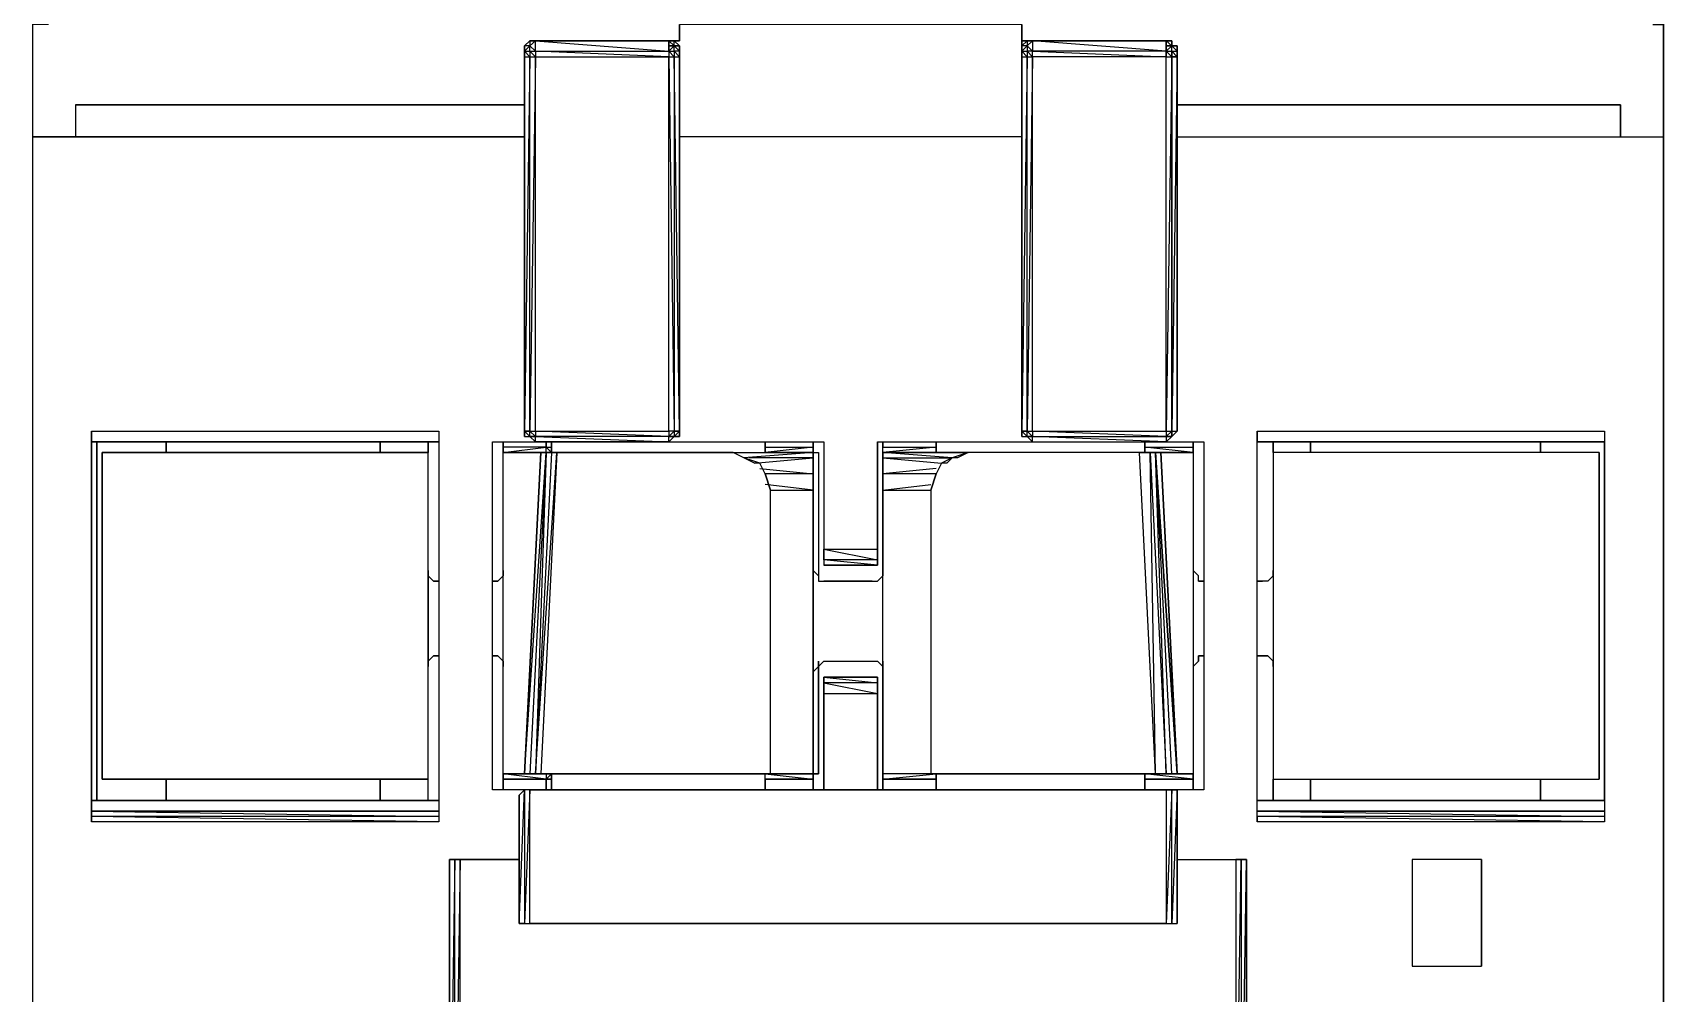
# Model space of a CAD drawing. Extents: x 0 to 45, y 0 to 74.8.
# Drawn here: x 0 to 44.97, y 27.44 to 53.93 of the extents above; entities that cross this region are included whole.
import ezdxf

# ---------------------------------------------------------------- set-up
doc = ezdxf.new("R2010")
doc.units = 0

# ---------------------------------------------------------------- blocks, each defined once
blk = doc.blocks.new('con-1')
at = {"flags": 128}
for points in [[(-22747.72, 27736.869), (-22747.72, 27737.017), (-22747.72, 27736.869), (-22747.72, 27736.722), (-22747.72, 27731.849), (-22747.72, 27731.702), (-22747.72, 27731.555), (-22747.72, 27731.26), (-22747.72, 27730.818), (-22747.72, 27727.428), (-22747.72, 27716.946), (-22747.72, 27713.85), (-22747.72, 27687.138)], [(-22716.161, 27713.85), (-22702.748, 27713.85), (-22702.748, 27716.946), (-22703.043, 27716.946), (-22702.748, 27716.946), (-22702.748, 27727.428), (-22703.338, 27727.428), (-22703.338, 27730.818), (-22703.043, 27727.428), (-22703.043, 27730.818), (-22702.748, 27730.818), (-22702.748, 27730.965), (-22703.043, 27730.818), (-22702.896, 27727.428), (-22702.748, 27730.818), (-22702.748, 27727.428), (-22702.748, 27716.946), (-22702.748, 27713.85), (-22702.748, 27687.138)], [(-22747.278, 27716.946), (-22747.72, 27716.946), (-22747.72, 27713.85)], [(-22720.444, 27716.503), (-22720.444, 27716.946), (-22729.877, 27716.946)], [(-22720.444, 27716.946), (-22720.444, 27716.503)], [(-22734.004, 27716.503), (-22734.151, 27716.356), (-22734.151, 27716.209), (-22734.151, 27716.061), (-22734.151, 27705.735), (-22734.151, 27705.588), (-22734.004, 27705.588), (-22733.856, 27705.44), (-22734.004, 27705.588), (-22733.856, 27705.588)], [(-22734.151, 27716.209), (-22734.151, 27716.061), (-22734.151, 27716.356), (-22734.004, 27716.503)], [(-22734.151, 27716.209), (-22734.151, 27716.356), (-22734.004, 27716.503)], [(-22734.004, 27716.209), (-22734.004, 27716.356), (-22734.151, 27716.356), (-22734.004, 27716.503), (-22734.004, 27716.356), (-22734.151, 27716.209)], [(-22734.004, 27705.735), (-22733.856, 27705.735), (-22733.856, 27716.061), (-22734.004, 27716.209), (-22733.856, 27716.209), (-22733.856, 27716.503), (-22734.004, 27716.356), (-22733.856, 27716.209), (-22733.856, 27716.061), (-22730.172, 27716.061), (-22733.856, 27716.209), (-22730.172, 27716.209), (-22730.172, 27716.503), (-22733.856, 27716.503), (-22730.172, 27716.209), (-22730.172, 27716.061), (-22730.024, 27716.061), (-22730.024, 27705.735)], [(-22733.856, 27716.503), (-22730.172, 27716.503), (-22730.024, 27716.503), (-22729.877, 27716.356), (-22729.877, 27716.209), (-22729.877, 27716.061)], [(-22729.877, 27716.503), (-22730.172, 27716.503), (-22733.856, 27716.503)], [(-22720.444, 27713.85), (-22729.877, 27713.85), (-22729.877, 27705.735), (-22729.877, 27716.061), (-22729.877, 27716.209), (-22729.877, 27716.356), (-22730.024, 27716.503), (-22730.172, 27716.503), (-22729.877, 27716.503)], [(-22720.444, 27716.209), (-22720.444, 27716.356), (-22720.444, 27716.503)], [(-22720.296, 27716.503), (-22720.149, 27716.503), (-22720.444, 27716.503)], [(-22716.456, 27716.503), (-22720.149, 27716.503)], [(-22716.161, 27716.209), (-22716.161, 27716.356), (-22716.161, 27716.209), (-22716.161, 27716.061), (-22716.161, 27716.209), (-22716.308, 27716.356), (-22716.308, 27716.503), (-22716.308, 27716.356), (-22716.456, 27716.503), (-22720.149, 27716.503)], [(-22716.308, 27716.209), (-22716.161, 27716.209), (-22716.161, 27716.356), (-22716.308, 27716.356), (-22716.308, 27716.503), (-22716.456, 27716.503)], [(-22734.151, 27716.061), (-22734.151, 27716.209)], [(-22729.877, 27716.061), (-22730.024, 27716.209), (-22730.024, 27716.356), (-22729.877, 27716.356), (-22730.024, 27716.356), (-22730.172, 27716.209), (-22730.024, 27716.209), (-22730.024, 27716.061), (-22730.172, 27716.209), (-22730.172, 27716.061)], [(-22720.444, 27716.356), (-22720.444, 27716.209), (-22720.444, 27716.061), (-22720.444, 27705.735)], [(-22720.444, 27716.209), (-22720.296, 27716.356), (-22720.296, 27716.209)], [(-22720.444, 27716.209), (-22720.444, 27716.061)], [(-22720.149, 27705.44), (-22720.296, 27705.588), (-22720.149, 27705.588), (-22716.456, 27705.588), (-22716.456, 27705.44), (-22716.308, 27705.588), (-22716.161, 27705.735), (-22716.161, 27716.061), (-22716.161, 27716.209)], [(-22720.296, 27705.735), (-22720.149, 27705.735), (-22720.149, 27716.061)], [(-22716.308, 27716.209), (-22716.308, 27716.356), (-22716.456, 27716.209), (-22716.308, 27716.209), (-22716.308, 27716.061), (-22716.456, 27716.209), (-22716.456, 27716.061), (-22720.149, 27716.061)], [(-22716.456, 27705.735), (-22716.456, 27716.061), (-22716.308, 27716.061)], [(-22716.308, 27716.061), (-22716.161, 27716.061), (-22716.308, 27705.735), (-22716.161, 27705.735), (-22716.308, 27705.588)], [(-22746.541, 27714.735), (-22746.541, 27713.85)], [(-22746.541, 27714.735), (-22734.151, 27714.735), (-22746.541, 27714.735), (-22746.541, 27713.85)], [(-22703.927, 27713.85), (-22703.927, 27714.735)], [(-22747.72, 27713.85), (-22747.72, 27687.138)], [(-22702.748, 27669.729), (-22702.748, 27670.171), (-22702.748, 27673.561), (-22702.748, 27684.043), (-22702.748, 27687.138), (-22702.748, 27713.85)], [(-22716.161, 27707.946), (-22716.161, 27705.735)], [(-22746.098, 27705.44), (-22746.098, 27705.735), (-22736.518, 27705.735), (-22736.518, 27694.958), (-22746.098, 27695.106), (-22746.098, 27694.958)], [(-22736.518, 27695.253), (-22746.098, 27695.253), (-22746.098, 27695.548), (-22746.098, 27705.44), (-22746.098, 27705.735), (-22746.098, 27694.958), (-22746.098, 27695.106), (-22746.098, 27695.253), (-22746.098, 27695.548), (-22736.518, 27695.548), (-22746.098, 27695.548)], [(-22734.151, 27705.588), (-22734.004, 27705.588), (-22734.004, 27705.735), (-22734.151, 27705.735)], [(-22730.172, 27705.44), (-22725.897, 27705.44), (-22725.897, 27702.484), (-22724.423, 27702.484), (-22724.423, 27705.44), (-22720.149, 27705.44), (-22716.456, 27705.44), (-22720.149, 27705.588), (-22716.456, 27705.588), (-22720.149, 27705.735), (-22716.456, 27705.735), (-22716.456, 27705.588), (-22716.308, 27705.588), (-22716.308, 27705.735), (-22716.456, 27705.588), (-22716.308, 27705.588)], [(-22720.444, 27705.588), (-22720.296, 27705.588), (-22720.296, 27705.735), (-22720.444, 27705.735)], [(-22720.444, 27705.735), (-22720.444, 27705.588), (-22720.296, 27705.588), (-22720.149, 27705.44), (-22720.149, 27705.588), (-22720.296, 27705.588)], [(-22713.95, 27705.735), (-22713.95, 27705.44)], [(-22736.813, 27696.138), (-22745.804, 27696.138), (-22736.813, 27696.138), (-22736.813, 27705.146)], [(-22736.813, 27695.548), (-22736.813, 27696.138), (-22736.813, 27705.146), (-22736.813, 27705.44), (-22736.813, 27705.146)], [(-22716.456, 27705.44), (-22715.424, 27705.44), (-22715.424, 27695.843), (-22716.456, 27695.843), (-22716.308, 27695.843), (-22716.161, 27695.843), (-22716.161, 27695.695), (-22716.161, 27695.548), (-22716.161, 27693.927), (-22714.54, 27693.927), (-22714.54, 27684.338), (-22735.929, 27684.338), (-22714.54, 27684.19)], [(-22724.423, 27705.44), (-22720.149, 27705.44), (-22716.456, 27705.44), (-22715.424, 27705.44), (-22715.424, 27695.843), (-22716.456, 27695.843), (-22734.004, 27695.843), (-22735.035, 27695.843), (-22735.035, 27705.44), (-22733.856, 27705.44)], [(-22734.004, 27695.843), (-22735.035, 27695.843), (-22735.035, 27705.44)], [(-22735.035, 27705.44), (-22733.856, 27705.44), (-22730.172, 27705.44), (-22725.897, 27705.44)], [(-22733.562, 27696.138), (-22734.741, 27696.138), (-22734.741, 27695.843), (-22734.741, 27696.138), (-22734.741, 27696.285), (-22734.741, 27705.146), (-22734.741, 27705.293), (-22734.741, 27705.44), (-22734.741, 27705.293), (-22734.741, 27705.146), (-22733.562, 27705.293), (-22734.741, 27705.293)], [(-22734.741, 27705.146), (-22733.562, 27705.146), (-22734.741, 27705.146), (-22733.709, 27705.146), (-22733.562, 27705.146), (-22733.414, 27705.146), (-22733.267, 27705.146), (-22728.403, 27705.146), (-22726.192, 27705.146), (-22726.192, 27705.293)], [(-22734.151, 27696.285), (-22733.709, 27705.146), (-22733.562, 27705.146)], [(-22733.414, 27705.146), (-22733.856, 27696.285), (-22733.267, 27705.146), (-22733.709, 27696.285), (-22727.371, 27696.285), (-22727.371, 27704.105), (-22727.519, 27704.556), (-22727.666, 27704.851), (-22728.108, 27704.998), (-22728.403, 27705.146), (-22733.267, 27705.146), (-22733.414, 27705.146), (-22733.562, 27705.146), (-22733.856, 27696.285), (-22734.004, 27696.285), (-22734.151, 27696.285), (-22733.562, 27705.146), (-22734.004, 27696.285)], [(-22733.856, 27705.588), (-22734.004, 27705.588)], [(-22730.172, 27705.588), (-22733.856, 27705.588)], [(-22730.172, 27705.44), (-22730.172, 27705.588), (-22733.856, 27705.588)], [(-22733.414, 27705.146), (-22733.562, 27705.146), (-22733.562, 27705.293)], [(-22733.414, 27705.146), (-22733.414, 27705.293)], [(-22728.108, 27704.998), (-22728.403, 27705.146)], [(-22727.519, 27705.293), (-22727.519, 27705.44), (-22727.519, 27705.293), (-22727.519, 27705.146), (-22727.519, 27705.293), (-22726.192, 27705.293), (-22726.192, 27705.146), (-22727.519, 27705.146), (-22726.192, 27705.146), (-22727.519, 27705.146), (-22726.192, 27705.146), (-22726.192, 27704.998), (-22726.192, 27704.556), (-22726.192, 27704.105), (-22726.192, 27699.389), (-22726.192, 27696.285), (-22726.192, 27696.138), (-22726.192, 27696.285), (-22726.045, 27696.285), (-22726.045, 27699.389), (-22726.045, 27696.285), (-22726.192, 27696.285), (-22726.192, 27696.138), (-22726.192, 27695.843), (-22726.192, 27696.138), (-22727.519, 27696.138), (-22727.519, 27696.285), (-22726.192, 27696.138), (-22726.192, 27696.285), (-22726.192, 27699.389), (-22726.192, 27701.894), (-22726.192, 27705.146), (-22726.045, 27705.146), (-22726.045, 27701.747), (-22726.045, 27701.6), (-22725.897, 27701.6), (-22724.571, 27701.6), (-22724.423, 27701.6), (-22724.276, 27701.747), (-22724.276, 27705.146), (-22724.276, 27701.747), (-22724.276, 27701.894)], [(-22726.192, 27705.293), (-22727.519, 27705.146)], [(-22726.192, 27699.389), (-22726.192, 27704.105), (-22726.192, 27704.556), (-22726.192, 27704.998), (-22726.192, 27705.146), (-22726.045, 27705.146), (-22726.045, 27701.747), (-22726.192, 27701.894)], [(-22725.897, 27705.44), (-22725.897, 27702.484), (-22725.897, 27702.189), (-22725.897, 27702.042), (-22724.423, 27702.042), (-22724.423, 27702.189), (-22725.897, 27702.189), (-22725.897, 27702.484), (-22724.423, 27702.189), (-22724.423, 27702.484)], [(-22715.719, 27696.285), (-22716.161, 27696.285), (-22716.308, 27696.285), (-22716.456, 27696.285), (-22716.75, 27696.285), (-22722.949, 27696.285), (-22724.276, 27696.285), (-22724.276, 27699.389), (-22724.276, 27704.105), (-22724.276, 27704.556), (-22724.276, 27704.998), (-22724.276, 27705.146), (-22724.276, 27705.293)], [(-22724.276, 27705.146), (-22722.802, 27705.146), (-22722.802, 27705.293)], [(-22722.802, 27705.293), (-22722.802, 27705.146), (-22724.276, 27705.146)], [(-22717.193, 27705.146), (-22721.918, 27705.146), (-22724.276, 27705.146), (-22724.276, 27704.998), (-22722.655, 27704.851)], [(-22722.949, 27704.105), (-22722.949, 27696.285), (-22724.276, 27696.285), (-22724.276, 27699.389), (-22724.276, 27704.105), (-22722.949, 27704.105), (-22722.802, 27704.556), (-22724.276, 27704.556), (-22724.276, 27704.998), (-22722.36, 27704.998), (-22724.276, 27705.146), (-22721.918, 27705.146), (-22722.213, 27704.998), (-22722.36, 27704.998), (-22722.507, 27704.851), (-22722.655, 27704.851), (-22722.802, 27704.556)], [(-22715.719, 27705.146), (-22717.045, 27705.146), (-22717.045, 27705.293), (-22717.045, 27705.44), (-22717.045, 27705.293), (-22715.719, 27705.293)], [(-22715.719, 27705.293), (-22715.719, 27705.146), (-22717.045, 27705.293), (-22717.045, 27705.146), (-22715.719, 27705.146)], [(-22716.898, 27705.146), (-22716.75, 27705.146), (-22716.603, 27705.146), (-22715.719, 27705.146), (-22715.719, 27705.293)], [(-22716.75, 27705.146), (-22716.898, 27705.146), (-22716.456, 27696.285), (-22716.75, 27696.285), (-22716.898, 27705.146)], [(-22716.308, 27696.285), (-22716.75, 27705.146)], [(-22716.456, 27705.588), (-22716.456, 27705.44)], [(-22715.719, 27705.146), (-22715.719, 27696.285), (-22715.719, 27696.138), (-22715.719, 27695.843), (-22715.719, 27696.138), (-22715.719, 27696.285)], [(-22713.508, 27705.146), (-22713.508, 27696.138), (-22713.508, 27695.548), (-22713.508, 27696.138)], [(-22704.517, 27705.146), (-22713.508, 27705.146)], [(-22727.813, 27704.851), (-22728.108, 27704.998)], [(-22727.519, 27704.556), (-22727.666, 27704.851), (-22727.813, 27704.851), (-22726.192, 27704.998), (-22727.961, 27704.998)], [(-22727.666, 27704.704), (-22726.192, 27704.556), (-22727.519, 27704.556), (-22727.371, 27704.105)], [(-22722.802, 27704.704), (-22724.276, 27704.556), (-22724.276, 27704.105), (-22722.949, 27704.261)], [(-22727.519, 27696.138), (-22727.519, 27696.285), (-22726.192, 27696.285), (-22727.371, 27696.285), (-22727.371, 27704.105), (-22726.192, 27704.105), (-22727.519, 27704.261)], [(-22736.665, 27701.6), (-22736.813, 27701.747), (-22736.813, 27701.894)], [(-22736.665, 27701.6), (-22736.813, 27701.747), (-22736.813, 27701.894), (-22736.813, 27699.241), (-22736.813, 27699.389), (-22736.665, 27699.536), (-22736.518, 27699.536), (-22736.665, 27699.536), (-22736.813, 27699.389), (-22736.813, 27699.241)], [(-22734.741, 27701.747), (-22734.888, 27701.6)], [(-22734.741, 27701.747), (-22734.888, 27701.6)], [(-22724.571, 27701.6), (-22725.897, 27701.6)], [(-22715.571, 27701.6), (-22715.571, 27701.747), (-22715.719, 27701.894)], [(-22715.571, 27701.6), (-22715.571, 27701.747), (-22715.719, 27701.894), (-22715.719, 27699.241), (-22715.571, 27699.389), (-22715.571, 27699.536), (-22715.424, 27699.536), (-22715.571, 27699.536), (-22715.571, 27699.389), (-22715.719, 27699.241)], [(-22713.508, 27701.747), (-22713.655, 27701.6), (-22713.803, 27701.6)], [(-22713.508, 27701.747), (-22713.655, 27701.6), (-22713.803, 27701.6)], [(-22726.192, 27699.094), (-22726.045, 27699.241), (-22725.897, 27699.389), (-22724.571, 27699.389), (-22724.423, 27699.389), (-22724.276, 27699.241), (-22724.276, 27699.094)], [(-22725.897, 27699.389), (-22724.571, 27699.389), (-22724.423, 27699.389)], [(-22725.897, 27698.947), (-22725.897, 27698.799), (-22725.897, 27698.504), (-22725.897, 27695.843), (-22725.897, 27698.504), (-22724.423, 27698.504), (-22724.423, 27695.843)], [(-22725.897, 27698.504), (-22725.897, 27698.799), (-22724.423, 27698.504), (-22724.423, 27698.799), (-22725.897, 27698.799), (-22725.897, 27698.947), (-22724.423, 27698.799), (-22724.423, 27698.947)], [(-22726.192, 27696.285), (-22727.371, 27696.285), (-22733.709, 27696.285), (-22733.856, 27696.285), (-22734.004, 27696.285), (-22734.151, 27696.285), (-22734.741, 27696.285), (-22733.562, 27696.285)], [(-22734.741, 27696.285), (-22733.562, 27696.285), (-22733.562, 27696.138), (-22734.741, 27696.285), (-22734.741, 27696.138)], [(-22733.856, 27696.285), (-22733.709, 27696.285)], [(-22733.414, 27696.285), (-22733.414, 27696.138), (-22733.414, 27696.285), (-22733.414, 27695.843), (-22733.414, 27696.285), (-22733.414, 27695.843), (-22733.414, 27696.138), (-22733.562, 27696.138)], [(-22722.802, 27695.843), (-22722.802, 27696.138), (-22724.276, 27696.138), (-22724.276, 27695.843), (-22724.276, 27696.138), (-22724.276, 27696.285)], [(-22722.802, 27696.285), (-22724.276, 27696.285), (-22724.276, 27696.138), (-22722.802, 27696.285), (-22722.802, 27696.138)], [(-22717.045, 27696.138), (-22715.719, 27696.138), (-22717.045, 27696.285)], [(-22744.035, 27695.548), (-22744.035, 27696.138)], [(-22734.004, 27695.843), (-22734.151, 27695.843), (-22734.151, 27692.158), (-22734.299, 27692.158)], [(-22734.299, 27695.548), (-22734.299, 27695.695), (-22734.151, 27695.843)], [(-22733.414, 27695.843), (-22733.414, 27696.138)], [(-22716.308, 27695.843), (-22716.456, 27695.843)], [(-22716.308, 27692.158), (-22716.308, 27695.843)], [(-22716.161, 27692.158), (-22716.161, 27695.548), (-22716.161, 27695.695), (-22716.161, 27692.158), (-22716.161, 27695.695), (-22716.161, 27695.843)], [(-22713.508, 27696.138), (-22704.517, 27696.138)], [(-22712.476, 27695.548), (-22712.476, 27696.138)], [(-22734.299, 27695.548), (-22734.299, 27692.158), (-22734.151, 27692.158), (-22734.004, 27692.158), (-22716.456, 27692.158), (-22716.308, 27692.158), (-22716.161, 27692.158), (-22716.161, 27693.927), (-22714.54, 27693.927), (-22714.392, 27693.927), (-22714.245, 27693.927)], [(-22716.161, 27692.158), (-22716.161, 27695.548)], [(-22704.37, 27695.253), (-22713.95, 27695.253), (-22713.95, 27695.548)], [(-22736.223, 27693.927), (-22736.223, 27684.338), (-22736.223, 27684.19), (-22736.076, 27684.19)], [(-22735.929, 27693.927), (-22736.076, 27693.927), (-22736.223, 27693.927)], [(-22735.929, 27684.338), (-22735.929, 27693.927)], [(-22714.54, 27684.338), (-22714.392, 27693.927), (-22714.392, 27684.338), (-22714.245, 27693.927), (-22714.245, 27684.338), (-22714.245, 27693.927), (-22714.392, 27693.927), (-22714.54, 27693.927)], [(-22707.76, 27693.927), (-22707.76, 27690.979)]]:
    blk.add_lwpolyline(points, dxfattribs=at)
for points in [[(-22729.877, 27716.503), (-22729.877, 27716.946)], [(-22720.444, 27716.503), (-22720.444, 27716.946)], [(-22734.004, 27716.503), (-22733.856, 27716.503), (-22734.004, 27716.503)], [(-22734.004, 27716.503), (-22733.856, 27716.503)], [(-22730.172, 27716.356), (-22730.172, 27716.503), (-22730.172, 27716.356)], [(-22730.024, 27716.503), (-22730.172, 27716.503), (-22730.024, 27716.356)], [(-22720.444, 27716.356), (-22720.296, 27716.503), (-22720.444, 27716.503), (-22720.444, 27716.356)], [(-22720.444, 27716.503), (-22720.296, 27716.503), (-22720.149, 27716.503)], [(-22720.296, 27716.503), (-22720.444, 27716.356)], [(-22720.444, 27716.356), (-22720.296, 27716.503), (-22720.296, 27716.356)], [(-22720.296, 27716.209), (-22720.149, 27716.061), (-22720.149, 27716.209), (-22720.296, 27716.356), (-22720.149, 27716.503), (-22720.149, 27716.209)], [(-22720.149, 27716.503), (-22720.296, 27716.503)], [(-22720.149, 27716.209), (-22716.456, 27716.061), (-22716.456, 27716.209), (-22720.149, 27716.503), (-22716.456, 27716.503), (-22716.456, 27716.209)], [(-22716.456, 27716.503), (-22716.308, 27716.503), (-22716.456, 27716.503)], [(-22716.456, 27716.356), (-22716.456, 27716.503), (-22716.456, 27716.356)], [(-22734.151, 27716.356), (-22734.151, 27716.209)], [(-22734.151, 27716.356), (-22734.151, 27716.209), (-22734.151, 27716.061), (-22734.151, 27716.209)], [(-22734.151, 27716.209), (-22734.004, 27716.209), (-22734.004, 27716.061)], [(-22734.151, 27716.061), (-22734.151, 27705.735), (-22734.151, 27716.061)], [(-22734.151, 27716.061), (-22734.004, 27716.061), (-22734.151, 27705.735)], [(-22734.004, 27716.061), (-22733.856, 27716.061), (-22734.004, 27705.735)], [(-22730.172, 27716.356), (-22730.172, 27716.209)], [(-22730.024, 27716.356), (-22730.172, 27716.356)], [(-22730.172, 27705.735), (-22730.172, 27716.061), (-22730.024, 27705.735)], [(-22730.024, 27716.356), (-22729.877, 27716.356), (-22729.877, 27716.209), (-22730.024, 27716.209), (-22729.877, 27716.061), (-22729.877, 27716.209)], [(-22730.024, 27716.061), (-22729.877, 27716.061), (-22729.877, 27705.735)], [(-22729.877, 27716.209), (-22729.877, 27716.356)], [(-22729.877, 27716.209), (-22729.877, 27716.061)], [(-22729.877, 27716.061), (-22729.877, 27705.735)], [(-22720.444, 27716.209), (-22720.444, 27716.356)], [(-22720.444, 27716.209), (-22720.444, 27716.356), (-22720.444, 27716.061)], [(-22720.444, 27716.356), (-22720.444, 27716.209)], [(-22720.444, 27716.209), (-22720.296, 27716.209), (-22720.296, 27716.061)], [(-22720.444, 27716.061), (-22720.444, 27705.735), (-22720.444, 27716.061)], [(-22720.444, 27716.061), (-22720.296, 27716.061), (-22720.444, 27705.735)], [(-22720.296, 27716.061), (-22720.149, 27716.061), (-22720.296, 27705.735)], [(-22716.456, 27716.356), (-22716.456, 27716.209)], [(-22716.308, 27716.356), (-22716.456, 27716.356)], [(-22716.308, 27716.061), (-22716.456, 27705.735), (-22716.308, 27705.735)], [(-22716.308, 27716.356), (-22716.161, 27716.356), (-22716.308, 27716.356)], [(-22716.308, 27716.209), (-22716.161, 27716.061), (-22716.308, 27716.061)], [(-22716.308, 27705.735), (-22716.308, 27716.061)], [(-22716.161, 27705.735), (-22716.161, 27716.061), (-22716.161, 27715.766), (-22716.161, 27715.472), (-22716.161, 27707.946)], [(-22716.161, 27714.735), (-22703.927, 27714.735)], [(-22703.927, 27713.85), (-22703.927, 27714.735)], [(-22747.72, 27713.85), (-22734.151, 27713.85)], [(-22736.518, 27705.735), (-22736.518, 27694.958), (-22746.098, 27694.958), (-22746.098, 27705.735)], [(-22734.151, 27705.735), (-22734.151, 27705.588), (-22734.151, 27705.735)], [(-22734.151, 27705.588), (-22734.004, 27705.588), (-22734.151, 27705.735), (-22734.004, 27705.735), (-22734.151, 27705.735)], [(-22733.856, 27705.588), (-22734.004, 27705.735), (-22733.856, 27705.735)], [(-22730.172, 27705.588), (-22733.856, 27705.735), (-22730.172, 27705.735), (-22730.172, 27705.588)], [(-22730.024, 27705.588), (-22730.172, 27705.588), (-22730.024, 27705.735), (-22730.024, 27705.588)], [(-22730.024, 27705.735), (-22729.877, 27705.735), (-22729.877, 27705.588), (-22730.024, 27705.588), (-22729.877, 27705.735), (-22729.877, 27705.588), (-22730.024, 27705.588), (-22730.172, 27705.588), (-22730.024, 27705.588), (-22730.172, 27705.44), (-22730.024, 27705.588), (-22729.877, 27705.588), (-22729.877, 27705.735)], [(-22720.444, 27705.735), (-22720.444, 27705.588), (-22720.444, 27705.735)], [(-22720.444, 27705.588), (-22720.296, 27705.588), (-22720.444, 27705.735), (-22720.296, 27705.735), (-22720.444, 27705.735)], [(-22720.149, 27705.588), (-22720.296, 27705.735), (-22720.149, 27705.735)], [(-22716.308, 27705.588), (-22716.308, 27705.735), (-22716.308, 27705.588)], [(-22713.95, 27705.735), (-22704.37, 27705.735), (-22704.37, 27694.958), (-22713.95, 27694.958)], [(-22704.37, 27694.958), (-22713.95, 27695.106), (-22713.95, 27694.958), (-22713.95, 27705.735), (-22704.37, 27705.735)], [(-22736.518, 27705.44), (-22746.098, 27705.44)], [(-22745.951, 27695.548), (-22745.951, 27705.44)], [(-22745.804, 27696.138), (-22745.804, 27705.146), (-22736.813, 27705.146), (-22745.804, 27705.146)], [(-22744.035, 27705.44), (-22744.035, 27705.146)], [(-22738.139, 27705.146), (-22738.139, 27705.44)], [(-22733.562, 27705.146), (-22734.741, 27705.146)], [(-22734.151, 27696.285), (-22734.741, 27696.285), (-22734.741, 27705.146), (-22733.709, 27705.146)], [(-22733.709, 27705.146), (-22734.151, 27696.285), (-22733.709, 27705.146)], [(-22733.856, 27705.588), (-22730.172, 27705.44), (-22733.856, 27705.44)], [(-22733.562, 27705.293), (-22733.562, 27705.44)], [(-22733.414, 27705.146), (-22733.562, 27705.293), (-22733.414, 27705.293), (-22733.414, 27705.146)], [(-22733.414, 27705.146), (-22733.414, 27705.44), (-22733.414, 27705.293), (-22733.414, 27705.44)], [(-22728.403, 27705.146), (-22726.192, 27705.146), (-22728.108, 27704.998)], [(-22726.192, 27705.44), (-22726.192, 27705.293)], [(-22724.423, 27705.44), (-22724.423, 27702.042), (-22724.423, 27702.189), (-22724.423, 27702.484)], [(-22724.276, 27705.293), (-22724.276, 27705.44)], [(-22724.276, 27705.146), (-22724.276, 27705.293), (-22722.802, 27705.293)], [(-22722.802, 27705.146), (-22724.276, 27705.146)], [(-22716.75, 27696.285), (-22717.193, 27705.146), (-22721.918, 27705.146), (-22722.36, 27704.998), (-22722.655, 27704.851), (-22722.802, 27704.556), (-22722.949, 27704.105), (-22722.949, 27696.285)], [(-22722.802, 27705.44), (-22722.802, 27705.293)], [(-22717.193, 27705.146), (-22716.898, 27705.146)], [(-22715.719, 27705.146), (-22717.045, 27705.146)], [(-22716.75, 27705.146), (-22716.161, 27696.285), (-22716.308, 27696.285), (-22716.456, 27696.285)], [(-22716.75, 27705.146), (-22716.603, 27705.146), (-22716.161, 27696.285)], [(-22715.719, 27705.146), (-22715.719, 27696.285), (-22716.161, 27696.285), (-22716.603, 27705.146)], [(-22716.456, 27705.44), (-22716.308, 27705.588)], [(-22716.456, 27705.588), (-22716.308, 27705.588)], [(-22715.719, 27705.44), (-22715.719, 27705.293)], [(-22704.37, 27705.44), (-22713.95, 27705.44)], [(-22713.508, 27705.146), (-22713.508, 27705.44)], [(-22713.508, 27705.146), (-22713.508, 27696.138), (-22704.517, 27696.138), (-22704.517, 27705.146)], [(-22712.476, 27705.44), (-22712.476, 27705.146)], [(-22706.138, 27705.146), (-22706.138, 27705.44)], [(-22704.517, 27705.146), (-22704.517, 27696.138)], [(-22704.37, 27705.44), (-22704.37, 27695.548)], [(-22725.897, 27702.042), (-22724.423, 27702.042), (-22725.897, 27702.189)], [(-22725.897, 27702.042), (-22724.423, 27702.042), (-22725.897, 27702.042)], [(-22736.665, 27701.6), (-22736.518, 27701.6)], [(-22735.035, 27701.6), (-22734.888, 27701.6)], [(-22734.741, 27701.747), (-22734.741, 27701.894)], [(-22715.571, 27701.6), (-22715.424, 27701.6)], [(-22713.95, 27701.6), (-22713.803, 27701.6)], [(-22713.508, 27701.747), (-22713.508, 27701.894)], [(-22734.741, 27699.389), (-22734.888, 27699.536), (-22735.035, 27699.536), (-22734.888, 27699.536), (-22734.741, 27699.389), (-22734.741, 27699.241)], [(-22724.276, 27699.389), (-22724.276, 27696.285)], [(-22713.803, 27699.536), (-22713.95, 27699.536)], [(-22713.508, 27699.389), (-22713.508, 27699.241), (-22713.508, 27699.389), (-22713.655, 27699.536), (-22713.803, 27699.536), (-22713.655, 27699.536)], [(-22724.423, 27698.947), (-22725.897, 27698.947), (-22724.423, 27698.947)], [(-22725.897, 27698.947), (-22724.423, 27698.947)], [(-22724.423, 27695.843), (-22724.423, 27698.947), (-22724.423, 27698.799), (-22724.423, 27698.504)], [(-22733.414, 27696.285), (-22733.562, 27696.285), (-22733.414, 27696.285), (-22733.562, 27696.138), (-22733.414, 27696.138)], [(-22733.414, 27696.285), (-22733.414, 27696.138)], [(-22722.802, 27696.285), (-22722.802, 27696.138), (-22722.802, 27695.843), (-22722.802, 27696.285)], [(-22717.045, 27696.285), (-22717.045, 27696.138)], [(-22715.719, 27696.285), (-22717.045, 27696.285)], [(-22744.035, 27695.548), (-22744.035, 27696.138), (-22744.035, 27695.695)], [(-22738.139, 27695.548), (-22738.139, 27696.138)], [(-22734.741, 27696.138), (-22733.562, 27696.138)], [(-22734.299, 27692.158), (-22734.151, 27695.843), (-22734.299, 27695.695), (-22734.299, 27695.548)], [(-22734.299, 27695.695), (-22734.151, 27695.843)], [(-22734.151, 27692.158), (-22734.004, 27692.158), (-22734.004, 27695.843), (-22734.151, 27692.158)], [(-22734.004, 27695.843), (-22716.456, 27695.843), (-22716.456, 27692.158), (-22734.004, 27692.158)], [(-22733.562, 27696.138), (-22733.562, 27695.843)], [(-22733.414, 27696.138), (-22733.414, 27695.843)], [(-22727.519, 27695.843), (-22727.519, 27696.138)], [(-22727.519, 27696.138), (-22726.192, 27696.138), (-22727.519, 27696.138)], [(-22722.802, 27696.138), (-22724.276, 27696.138)], [(-22717.045, 27695.843), (-22717.045, 27696.138)], [(-22717.045, 27696.138), (-22715.719, 27696.138), (-22717.045, 27696.138)], [(-22716.308, 27695.843), (-22716.456, 27692.158), (-22716.308, 27692.158)], [(-22716.161, 27695.843), (-22716.308, 27692.158), (-22716.161, 27692.158)], [(-22712.476, 27695.548), (-22712.476, 27696.138), (-22712.476, 27695.548)], [(-22706.138, 27695.548), (-22706.138, 27696.138)], [(-22746.098, 27695.253), (-22736.518, 27695.253)], [(-22746.098, 27695.253), (-22736.518, 27695.106), (-22746.098, 27695.106), (-22746.098, 27695.253)], [(-22734.299, 27692.158), (-22734.299, 27695.695), (-22734.299, 27692.158)], [(-22713.95, 27695.548), (-22704.37, 27695.548)], [(-22713.95, 27695.253), (-22704.37, 27695.253)], [(-22713.95, 27695.253), (-22704.37, 27695.106), (-22713.95, 27695.106), (-22713.95, 27695.253)], [(-22736.223, 27693.927), (-22736.223, 27684.338), (-22736.223, 27693.927)], [(-22736.223, 27693.927), (-22736.076, 27693.927), (-22736.223, 27684.338)], [(-22736.076, 27693.927), (-22735.929, 27693.927), (-22736.076, 27684.338)], [(-22735.929, 27693.927), (-22734.299, 27693.927)], [(-22709.676, 27693.927), (-22709.676, 27690.979), (-22707.76, 27690.979), (-22707.76, 27693.927)], [(-22709.676, 27690.979), (-22707.76, 27690.979), (-22707.76, 27693.927), (-22709.676, 27693.927)]]:
    blk.add_lwpolyline(points, close=True, dxfattribs=at)

msp = doc.modelspace()

# ---------------------------------------------------------------- block references
msp.add_blockref('con-1', (22747.72, -27662.793))

doc.saveas('drawing.dxf')
